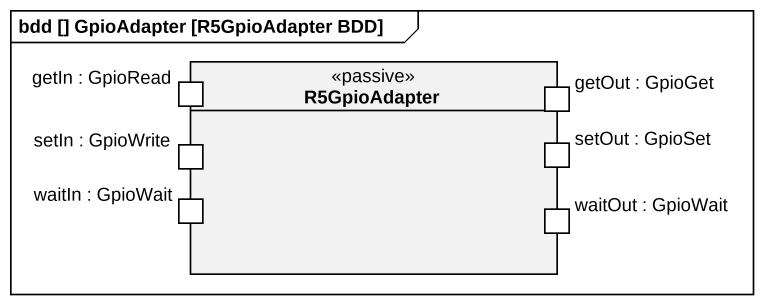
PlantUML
@startuml
mainframe bdd [] GpioAdapter [R5GpioAdapter BDD]
rectangle R5GpioAdapter <<passive>> {
  port "getIn : GpioRead" as getIn_GpioRead
  port "setIn : GpioWrite" as setIn_GpioWrite
  port "getOut : GpioGet" as getOut_GpioGet
  port "setOut : GpioSet" as setOut_GpioSet
  port "waitIn : GpioWait" as waitIn_GpioWait
  port "waitOut : GpioWait" as waitOut_GpioWait
}
@enduml
